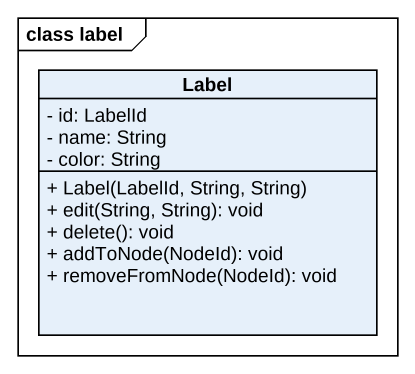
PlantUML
@startuml
mainframe class label
hide circle
hide empty members
skinparam classAttributeIconSize 0
class "Label" as Label_ {
  - id: LabelId
  - name: String
  - color: String
  + Label(LabelId, String, String)
  + edit(String, String): void
  + delete(): void
  + addToNode(NodeId): void
  + removeFromNode(NodeId): void
}
@enduml
